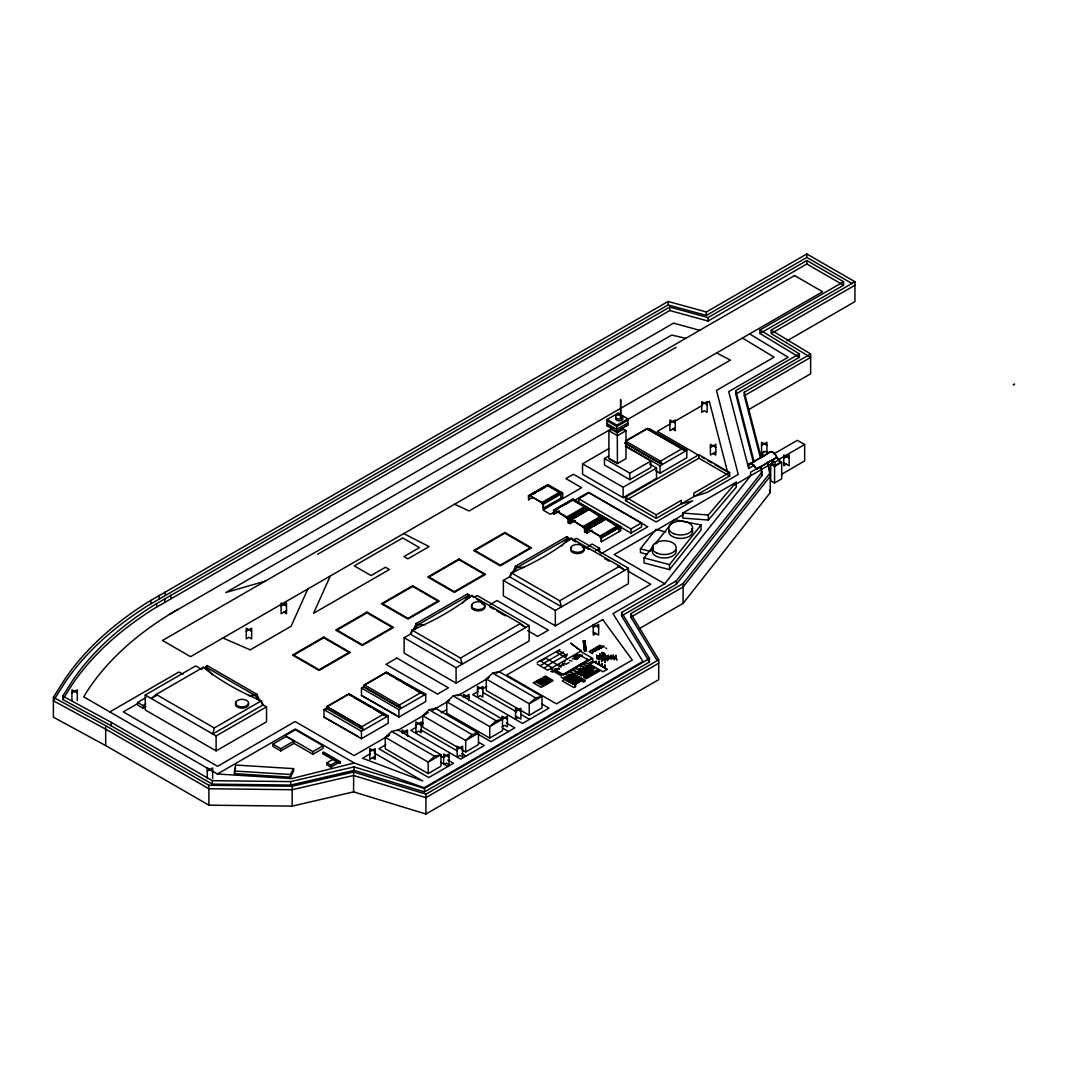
<?xml version="1.0" encoding="UTF-8"?>
<svg xmlns="http://www.w3.org/2000/svg" width="1068" height="1068" viewBox="0 0 1068 1068"><rect width="100%" height="100%" fill="white"/><g stroke="black" fill="none" stroke-linecap="round" stroke-linejoin="round"><path stroke-width="1.5" d="M620.388 417.922L620.641 399.539L620.895 417.922M234.466 771.003L235.587 765.022L293.58 768.64L293.58 771.31L290.456 777.17L234.466 773.673L234.466 771.003L290.456 774.5L293.58 768.64M234.466 773.673L235.587 767.692M599.602 655.338L599.749 655.191M602.512 655.218L603.086 656.793L602.432 653.736M615.622 656.967C614.968 662.467 616.223 651.106 615.729 656.913M261.34 700.822L214.267 727.989L212.746 733.996L263.142 704.893L266.519 706.842L266.519 721.794L216.11 750.884L145.248 709.966L145.248 695.028L195.644 665.925L201.692 669.422L203.254 667.273C220.622 681.264 240.741 692.264 261.34 700.822L263.142 704.893M561.995 673.708L562.983 674.415L588.294 659.704L585.291 662.854M348.795 693.84L388.205 715.84L388.205 723.25L361.438 738.709L323.978 717.082L323.978 709.673L326.261 708.351L326.848 706.509L348.795 693.84L386.936 716.575L373.96 709.085M352.894 696.777L348.622 694.307L327.022 706.776L326.434 708.631L324.258 709.873M386.296 672.186L425.705 694.187L425.705 701.596L398.938 717.055L361.478 695.428L361.478 688.019L363.761 686.697L364.348 684.855L386.296 672.186L424.437 694.921M361.758 688.233L363.934 686.978L364.522 685.122L386.122 672.653L420.311 692.384M360.624 728.363L361.211 726.507L327.022 706.776M398.711 704.867L398.124 706.709L363.934 686.978M659.81 461.002L659.223 462.844L625.047 443.113M616.863 431.485L617.371 430.017L617.371 431.739L607.105 425.852L607.105 419.497L618.092 413.156L627.851 418.803L627.851 425.144L616.863 431.485L616.863 425.144L627.851 418.803M471.856 595.477L473.725 597.546L477.196 595.543L529.154 625.541L529.154 640.947L456.089 683.133L404.131 653.122L404.131 637.716L410.366 634.125L411.968 630.067C433.248 621.309 453.913 609.828 471.856 595.477L520.383 623.498L525.683 627.543L521.344 625.047M411.394 633.271L412.462 630.561L416.774 628.064M571.1 538.192L572.955 540.248L576.426 538.245L628.398 568.243L628.398 583.649L555.333 625.835L503.375 595.837L503.375 580.431L509.596 576.827L511.212 572.768C532.478 564.011 553.144 552.543 571.1 538.192L619.627 566.2L624.913 570.259M510.624 575.972L511.692 573.262L516.004 570.779M462.524 603.14L469.346 595.13L467.384 593.995L416.213 623.538L413.85 628.972L418.175 624.673L469.346 595.13L469.773 596.692M515.443 566.24L513.081 571.687L517.406 567.375L568.577 537.831L569.017 539.393L566.614 536.697L515.443 566.24L517.406 567.375L524.455 567.388M307.851 588.949L291.083 626.275L250.219 649.878L222.918 637.983M330.306 575.986L313.551 613.312L389.366 569.538L385.441 567.268L371.063 575.572L354.296 565.893L402.716 537.952L419.484 547.63L403.971 556.575L407.896 558.844L429.096 546.602L403.744 533.586M601.818 663.255L601.938 664.149M529.221 496.059L529.594 495.445L541.756 502.467L543.358 504.216L543.358 508.328L543.198 504.336L562.662 493.069L547.831 484.498L528.513 495.659L528.673 499.851L528.673 495.952L548.525 484.912L529.221 496.059L528.513 495.659M560.82 498.062L560.82 494.164L559.285 492.441L547.31 485.526L528.673 495.952M547.31 485.526L546.295 485.78M553.584 510.13L554.666 509.917L566.828 516.939L568.43 518.701L568.43 522.799L568.256 518.808L587.734 507.54L572.889 498.97L553.584 510.13L553.584 514.229L559.165 511.198M553.745 514.322L553.745 510.424L554.759 510.184L568.256 518.808M570.646 519.982L589.963 508.835L570.098 519.876L569.938 523.68L569.938 519.569L571.02 519.368L584.783 528.139L604.101 516.992L604.101 519.729M570.098 519.876L571.113 519.622L583.088 526.537L584.623 528.26L602.245 518.087L602.245 520.677M570.739 520.236L588.748 509.449L602.245 518.087M587.333 529.608L606.637 518.461L586.786 529.501L586.626 533.306L586.626 529.207L587.707 528.994L599.869 536.016L601.297 537.885L618.933 527.712L618.933 531.61M586.786 529.501L587.8 529.247L599.775 536.163L617.905 525.603L619.507 525.897L600.096 537.191M599.615 522.826L605.423 519.075L618.933 527.712M770.709 464.34L771.964 463.699L775.061 465.488L779.52 462.911L779.52 459.44L775.061 462.017L771.964 460.228L767.625 462.444L770.268 472.697L683.093 583.502L630.841 613.673L658.716 659.757L658.716 679.635L425.918 814.043L353.601 791.882L292.151 806.126L208.874 805.165L105.679 745.584L53.4 717.215L53.4 697.337L64.454 679.809A425.384 245.587 0 0 1 148.225 601.938L668.114 301.456L706.362 311.963L806.834 253.957L854.947 281.738L854.947 301.617L787.089 340.799M649.464 662L621.576 615.916L676.351 584.303L761.978 475.527L760.55 466.516L761.978 472.056L676.351 580.832L621.576 612.458L649.464 658.542L649.464 662L424.437 791.922L354.069 770.362L290.683 785.06L212.278 784.152L111.286 725.84L62.772 699.513L62.772 696.056L71.956 681.477A417.334 240.941 0 0 1 154.152 605.075L669.783 307.05L708.031 317.57L806.834 260.525L843.573 281.738L843.573 285.209L759.962 333.483L799.398 357.326L735.745 394.079L753.34 462.097M62.772 699.513L71.956 684.948A417.334 240.941 0 0 1 154.152 608.546L669.783 310.521L708.031 321.041L806.834 263.996L843.573 285.209M599.095 649.464L598.641 649.638M601.765 647.742L601.458 647.942M603.727 646.634L603.367 646.888M639.305 628.665L683.093 603.38L770.268 492.575L770.268 472.697M647.408 554.426L640.44 552.57L640.44 548.792L655.899 529.354L665.658 531.944M655.191 543.852L674.469 519.622L701.035 524.975L701.035 530.008L669.516 569.658L644.044 562.916L644.044 557.883L653.162 546.402M651.24 550.087L653.296 547.497M656.393 543.612L658.449 541.022M669.516 569.658L669.516 564.625L701.035 524.975M177.822 609.361L167.476 615.622A399.232 230.501 0 0 0 83.718 696.843L217.391 774.006L295.382 728.99L354.282 762.993L424.156 787.73L642.909 661.426L612.992 613.633L664.683 583.795L750.59 475.741L773.352 462.604M561.768 545.841L568.577 537.831L566.614 536.697M708.324 520.036L708.324 515.003L736.239 482.189L736.239 487.222L708.324 520.036L682.772 518.087L682.772 513.054L736.239 482.189M207.366 665.698L205.069 668.328L205.457 666.792L207.366 665.698L257.001 694.347L259.324 699.647L255.092 695.455L205.457 666.792L212.278 674.696M588.294 659.824L587.266 659.21M573.73 674.696L572.982 675.443L571.967 673.721M576.093 676.057L575.345 676.818L574.344 675.083M578.229 677.286L577.481 678.046L576.466 676.311M580.338 678.514L579.59 679.261L578.576 677.539M582.367 679.675L581.619 680.436L580.618 678.701M573.156 675.043L572.381 675.79L571.34 674.082M575.519 676.418L574.758 677.152L573.716 675.457M577.641 677.646L576.88 678.38L575.839 676.685M579.764 678.861L578.99 679.608L577.948 677.9M581.793 680.036L581.032 680.783L579.977 679.074M391.649 731.446L385.268 737.334L385.268 748.801L428.201 773.592L440.977 766.21L440.977 754.742L398.044 729.951L391.649 731.446L434.596 756.237L440.977 754.742L428.201 762.125L385.268 737.334L389.526 734.864M461.403 749.469L465.688 751.952L478.464 744.57L478.464 733.102L435.53 708.311L429.136 709.806L422.754 715.68L422.754 727.161L457.104 746.999M453.179 695.935L446.784 701.81L446.784 713.277L489.731 738.068L502.507 730.699L502.507 719.218L459.56 694.427L453.179 695.935L496.113 720.726L502.507 719.218L489.731 726.6L446.784 701.81L449.628 700.167M492.682 673.12L486.287 678.994L486.287 690.475L529.234 715.266L542.01 707.884L542.01 696.416L499.076 671.625L492.682 673.12L535.629 697.911L542.01 696.416L529.234 703.785L486.287 678.994L489.131 677.366M434.596 756.237L428.201 762.125L428.201 773.592M428.428 712.409L422.754 715.68L465.688 740.471L478.464 733.102L472.083 734.597L465.688 740.471L465.688 751.952M496.113 720.726L489.731 726.6L489.731 738.068M535.629 697.911L529.234 703.785L529.234 715.266M572.368 675.523L571.58 676.258L570.566 674.535M574.744 676.898L573.943 677.619L572.942 675.897M576.867 678.127L576.066 678.847L575.065 677.125M578.976 679.341L578.188 680.076L577.174 678.34M581.005 680.516L580.218 681.25L579.203 679.515M571.58 676.017L570.766 676.725L569.791 674.976M573.957 677.379L573.142 678.087L572.168 676.351M576.079 678.607L575.265 679.315L574.29 677.566M578.188 679.822L577.374 680.543L576.4 678.794M580.231 680.997L579.403 681.718L578.429 679.969M203.254 667.273L156.182 694.454L151.296 698.525L157.049 695.188M570.886 676.444L570.045 677.139L569.097 675.376M573.262 677.806L572.421 678.5L571.46 676.752M575.385 679.034L574.544 679.729L573.596 677.98M577.494 680.249L576.653 680.957L575.705 679.195M579.524 681.424L578.696 682.132L577.735 680.369M596.398 662.293L596.131 661.012M598.868 661.626L599.175 663.121M599.442 663.268L599.028 662.28M599.201 661.746L599.135 662.681M602.098 663.602L601.952 664.416M601.898 663.949L602.325 664.937M604.755 665.017L605.062 666.512M605.142 665.818L605.075 665.137L605.369 666.619M570.192 676.872L569.324 677.553L568.403 675.777M572.568 678.233L571.7 678.928L570.766 677.152M574.691 679.462L573.823 680.156L572.889 678.38M576.8 680.69L575.932 681.371L575.011 679.595M578.829 681.851L577.975 682.545L577.04 680.77M569.551 677.259L568.67 677.94L567.735 676.164M571.914 678.634L571.033 679.301L570.112 677.526M574.05 679.862L573.156 680.53L572.234 678.754M576.159 681.077L575.278 681.758L574.357 679.982M578.188 682.252L577.307 682.933L576.386 681.144M568.91 677.659L568.002 678.327L567.081 676.538M571.273 679.034L570.365 679.689L569.458 677.913M573.396 680.263L572.488 680.917L571.58 679.141M575.519 681.477L574.611 682.145L573.69 680.356M577.548 682.652L576.64 683.306L575.732 681.531M565.346 677.539L566.28 679.315L568.35 677.993M567.709 678.914L568.643 680.69L570.726 679.368M574.958 681.811L572.889 683.133L571.954 681.357L572.849 680.596M573.983 682.532L574.918 684.308L577 682.986M767.505 453.78L761.23 457.718L744.303 392.236L810.639 353.935L771.203 330.092L854.947 281.738M169.732 614.26L673.548 323.123L699.687 330.319M567.802 678.34L566.667 679.088L565.773 677.299M570.178 679.702L569.03 680.463L568.149 678.661M572.301 680.93L571.166 681.691L570.272 679.889M574.41 682.158L573.276 682.906L572.381 681.117M576.44 683.32L575.305 684.081L574.41 682.292M571.834 681.224L570.779 681.918L569.845 680.142M566.868 678.914L574.304 674.335M569.231 680.289L576.68 675.71M571.353 681.517L578.803 676.938M573.476 682.732L580.912 678.153M575.505 683.907L582.941 679.328M852.117 283.581L806.834 257.428L706.362 315.434L668.114 304.927L148.225 605.409A425.384 245.587 0 0 0 64.454 683.28L53.4 700.808L105.679 729.177L208.874 788.745L292.151 789.719L353.601 775.475L425.918 797.622L658.716 663.228M576.613 673.641L590.244 665.631M71.93 692.945L77.296 689.848L77.296 700.555M317.61 554.305L676.111 347.327M281.124 606.117L286.504 603.019L286.504 613.726L283.821 612.178M759.962 333.483L759.962 330.012L843.573 281.738M246.267 631.281L251.634 628.184L251.634 638.891L248.951 637.342L246.267 638.891L246.267 628.184L251.634 631.281M109.817 711.902L178.93 671.999L182.962 674.322M286.504 610.629L281.124 613.726L281.124 603.019L286.504 606.117M772.645 332.722L854.947 285.209M145.822 706.562L142.978 708.191L137.598 705.094L137.598 702.424L146.116 697.497M612.004 428.455L469.079 510.985L454.581 504.229M627.877 419.297L730.392 360.116L716.601 352.961M613.165 428.228L608.894 430.698L608.894 458.639L617.438 463.579L625.981 458.639L625.981 430.698L621.709 428.228M627.851 420.165L616.863 426.506L607.105 420.859M138.893 702.877L123.314 711.875L217.578 766.303L295.115 721.541L354.069 755.583L388.632 735.625M627.851 423.021L616.863 429.363L607.105 423.729M137.598 702.424L142.978 705.521L145.822 703.892M617.371 431.739L621.669 429.269L621.669 427.534M617.291 432.714L623.205 429.296L625.981 430.698L617.438 435.637L608.894 430.698L611.764 429.51L617.291 432.714L617.438 463.579M649.531 463.939L656.54 467.984L656.54 478.371L623.125 497.661L582.541 474.219L582.541 463.832L608.987 448.56M533.373 493.977L536.083 492.401M538.806 490.839L545.574 486.928M627.076 440.43L647.235 428.789L679.996 447.706M647.916 429.91L649.064 429.243M528.513 499.757L532.745 497.501M625.461 446.371L650.866 461.029L650.866 467.517L629.84 479.652L604.448 464.981L604.448 458.506L608.653 456.076M669.903 423.102L675.27 420.004L675.27 430.711L672.586 429.162M701.756 404.705L707.136 401.608L707.136 412.315L704.439 410.766L701.756 412.315L701.756 401.608L707.136 404.705M670.344 423.876L657.341 431.392L698.899 455.382M674.669 421.379L702.117 405.533M706.442 403.036L709.339 401.368L727.548 471.923L714.652 464.473M541.663 502.614L559.806 492.054L561.408 492.335L541.983 503.642L541.663 502.614L529.688 495.699M735.745 394.079L735.745 390.608L799.398 353.855L759.962 330.012M675.27 427.601L669.903 430.711L669.903 420.004L675.27 423.102M543.198 508.234L562.662 497.181L562.662 493.069M760.122 456.757L744.303 395.707L810.639 357.406M553.745 510.424L573.596 499.383L554.292 510.531M554.385 510.798L558.444 508.448M565.226 504.537L567.936 502.961M553.197 512.68L550.394 514.295L542.944 509.997L581.593 487.689L565.88 478.611L573.409 474.259L656.059 521.972L692.665 500.812L681.264 503.882L681.264 500.385L656.206 514.856L625.501 497.114L625.501 500.612L656.206 518.34L729.618 475.968L729.618 472.47L698.899 454.741L625.501 497.114M574.224 500.545L588.241 492.441L647.769 526.764L600.884 553.865M578.709 502.894L578.709 498.796L589.256 492.708L641.508 522.879L641.508 526.978L630.961 533.066L572.702 499.504M553.584 514.229L559.098 511.051M604.448 458.506L629.84 473.164L650.866 461.029M748.628 409.618L810.639 373.813L810.639 353.935M683.24 448.974L647.395 428.321L625.447 440.991L660.438 461.189L682.385 448.52L685.536 451.07L675.457 445.236M257.001 694.347L255.092 695.455L248.484 695.588M566.734 517.086L584.864 506.526L586.466 506.819L567.161 517.967M567.055 518.114L584.677 507.941L585.891 508.635L585.891 511.238M625.461 445.823L660.037 465.781L686.817 450.322L686.817 457.731L660.037 473.191L655.712 470.694M582.541 463.832L623.125 487.262L656.54 467.984M569.938 519.569L589.256 508.421L604.101 516.992M568.256 522.706L570.979 521.144M568.43 522.799L571.18 521.211M569.938 523.68L575.465 520.49M710.407 447.425L715.774 444.328L715.774 455.035L713.09 453.486M145.248 695.028L216.11 735.945L266.519 706.842M625.501 500.612L698.899 458.225L729.618 475.968M583.088 526.537L601.231 515.977L602.833 516.258L583.422 527.565M715.774 451.924L710.407 455.035L710.407 444.328L715.774 447.425M586.626 529.207L605.93 518.047L620.775 526.617L620.775 530.729L601.297 541.783L601.297 537.885M467.09 599.014L469.973 597.359M566.334 541.716L570.646 539.233M587.427 529.875L591.485 527.525M594.195 525.963L596.905 524.388M584.623 528.26L584.623 532.158L587.547 530.649M586.626 533.306L592.139 530.115M600.203 537.044L601.471 537.778L620.775 526.617M761.564 445.329L766.931 442.232L766.931 452.939M587.974 546.496L592.179 544.066L599.589 548.351L599.589 552.463M490.359 604.421L497.074 600.536L548.391 630.173L537.658 636.368L527.672 630.614M207.272 771.083L212.639 767.985L212.639 778.692M764.247 451.39L761.564 452.939L761.564 442.232L766.931 445.329M578.709 498.796L630.961 528.967L641.508 522.879M761.07 457.291L761.07 453.927L765.529 451.35L768.987 452.925A6.248 3.605 60 0 1 772.898 452.472A6.248 3.605 60 0 1 776.796 457.438L756.224 469.306A6.248 3.605 60 0 0 752.326 464.34A6.248 3.605 60 0 0 748.428 464.794L768.68 452.752A6.622 3.818 60 0 1 772.858 452.218A6.622 3.818 60 0 1 777.037 457.585M729.618 472.47L693.893 493.096L693.893 496.58L707.069 492.481L738.242 474.459L716.495 390.407L774.086 357.166L742.46 338.035M595.383 550.781L599.589 548.351M748.428 464.794L759.882 458.185M752.793 462.591L748.695 464.954L748.695 468.425L754.168 465.261M773.873 453.887L797.355 440.323L804.645 444.528L804.645 460.935L781.91 474.072M293.98 743.355L280.791 750.964L272.927 746.425L272.927 744.116L286.117 736.506L293.98 741.045L293.98 743.355L312.924 754.288L323.03 748.441L323.03 745.771L295.329 729.778L285.223 735.625L312.924 751.618L323.03 745.771M323.978 717.082L358.447 736.64M361.478 695.428L395.948 714.999M759.121 467.343L750.59 472.27L750.59 475.741L734.797 484.872M756.224 469.306L776.796 457.438M777.637 460.121L804.645 444.528M683.093 514.763L614.153 554.612L664.683 583.795M783.765 458.159L789.145 455.048L789.145 465.755L783.765 462.658M272.927 744.116L280.791 748.655L293.98 741.045M770.522 464.126L774.567 466.462L781.683 462.351L781.683 478.864L774.567 482.976L770.709 480.747L770.709 464.233M786.448 464.206L783.765 465.755L783.765 455.048L789.145 458.159M411.968 630.067L460.495 658.075L520.383 623.498M511.212 572.768L559.739 600.79L619.627 566.2M404.131 637.716L456.089 667.727L529.154 625.541M503.375 580.431L555.333 610.429L628.398 568.243M326.848 706.509L361.825 726.707L383.772 714.038M364.348 684.855L399.325 705.054L421.273 692.384M384.64 714.492L383.492 715.16L382.811 714.038M322.683 752.566L323.551 752.059L340.425 761.804L339.557 763.406L322.683 753.661L322.683 752.566L340.425 762.899M323.978 709.673L361.438 731.3L388.205 715.84M361.478 688.019L398.938 709.646L425.705 694.187M326.848 762.846L333.336 759.094L337.341 761.417L337.341 763.38L330.853 767.118L326.848 764.808L326.848 762.846L330.853 765.155L337.341 761.417M340.425 761.804L339.557 763.406M432.687 709.953L435.53 708.311M496.233 673.267L499.076 671.625M397.283 730.645L426.079 714.011M433.288 709.86L449.121 700.701M457.771 695.722L488.009 678.26M498.089 672.439L650.746 584.303L627.957 571.14M369.808 751.698L375.175 748.601L375.175 759.308L372.492 757.759M415.906 725.092L421.273 721.981L421.273 732.688L418.589 731.139L415.906 732.688L415.906 721.981L421.273 725.092M477.503 689.528L482.869 686.417L482.869 697.124L480.186 695.575L477.503 697.124L477.503 686.417L482.869 689.528M370.342 753.728L362.533 758.227L422.781 781.002L374.361 753.047M385.788 744.81L378.9 748.788L428.749 777.557L453.446 763.3L447.746 760.015M416.24 727.228L410.82 730.352L460.668 759.134L484.258 745.517L478.557 742.22M420.432 724.812L423.222 723.196M441.124 712.863L446.517 709.753M478.29 691.41L472.67 694.654L522.506 723.423L549.019 708.124L541.89 704.012M482.482 688.98L486.648 686.577M593.274 627.477L598.654 624.38L598.654 635.086L593.274 631.989M537.191 662.44L540.475 660.545M375.175 756.211L369.808 759.308L369.808 748.601L375.175 751.698M540.795 661.252L546.028 658.235L558.123 665.217M559.565 651.093L556.975 652.588L559.979 654.324L562.569 652.842L560.566 651.68M543.479 663.855L540.194 665.751L537.191 664.016M595.971 633.538L593.274 635.086L593.274 624.38L598.654 627.477M657.034 660.438L630.841 617.144L683.093 586.973L770.268 476.168L767.625 462.444M547.203 666.192L543.919 668.087L540.915 666.352M567.055 655.565L564.465 657.06L567.468 658.796M564.291 661.786L565.079 661.332M558.484 667.166L560.847 665.805L559.085 664.79M554.345 671.038L552.436 672.132L550.674 671.118M555.146 670.571L558.484 668.648L559.512 669.236L555.146 669.169M560.847 667.286L561.848 665.231L563.957 664.016L562.195 663.001M569.177 662.467L566.053 664.269L564.291 663.255M571.861 660.918L569.297 660.371M574.918 659.156L572.381 658.596M577.174 657.848L582.314 654.884M578.829 665.444L580.685 664.376M584.276 662.307L585.985 661.319M562.969 675.136L591.819 658.489L580.271 665.938M565.853 674.268L577.387 667.607M569.351 674.455L562.903 678.18L561.101 677.139M572.862 672.426L571.941 672.96L570.152 671.919M575.785 670.744L574.838 671.291L573.035 670.25M580.618 667.954L577.868 669.543L576.066 668.501M583.382 666.352L582.474 666.873L580.685 665.845M586.078 664.803L585.09 665.364L583.302 664.336M564.919 677.793L572.608 673.347M575.385 672.733L589.069 664.83M574.998 673.467L589.349 665.057M565.893 679.542L573.583 675.096M576.4 673.321L590.137 665.377M581.606 670.557L584.343 668.969M567.282 679.168L574.971 674.722M566.227 680.463L567.495 680.463L566.868 680.823M577.374 674.028L591.058 666.125M575.559 675.523L574.304 675.523M578.469 674.669L592.153 666.766M515.537 711.488L520.917 708.391L520.917 719.098L515.537 715.987M568.256 680.903L577.094 675.951M577.04 676.378L576.4 676.738L577.668 676.738M568.336 681.678L569.591 681.678L568.964 682.038M593.514 667.54L580.151 675.497M570.379 682.132L578.068 677.699M571.527 681.611L579.216 677.165M581.059 676.151L594.742 668.261M579.136 677.579L578.509 677.953L579.764 677.953M570.432 682.893L571.687 682.893L571.06 683.253M443.687 757.078L449.067 753.968L449.067 764.688L446.384 763.126L443.687 764.688L443.687 753.968L449.067 757.078M457.211 749.269L462.577 746.172L462.577 756.878L459.894 755.33L457.211 756.878L457.211 746.172L462.577 749.269M583.836 676.191L593.421 670.664M572.501 683.36L581.246 678.34M581.232 678.794L580.605 679.155L581.873 679.155M583.515 677.566L597.199 669.663M572.528 684.107L573.796 684.107L573.169 684.468M584.757 678.22L598.44 670.317M574.531 684.535L582.22 680.089M502.04 726.881L504.723 725.332L507.407 726.881L507.407 716.174L502.04 719.285L502.04 716.174L507.407 719.285M518.22 717.536L515.537 719.098L515.537 708.391L520.917 711.488M574.517 685.242L575.772 685.242L563.65 678.981L563.65 680.169L562.302 680.943L573.783 687.578L575.772 686.43M583.448 680.076L582.821 680.436L584.089 680.436L584.089 681.624M585.958 678.874L599.642 670.971M62.772 696.056L111.286 722.369L212.278 780.681L290.683 781.589L354.069 766.891L424.437 788.451L649.464 658.542M53.4 697.337L105.679 725.706L208.874 785.287L292.151 786.248L353.601 772.004L425.918 794.165L658.716 659.757M582.42 671.158L585.171 669.596M538.552 680.129L533.226 682.852L541.142 687.378L553.077 680.49L545.214 675.937M767.625 465.808L771.964 463.592M1013.665 384.614L1014.6 384.173L1013.252 384.894M581.059 650.839L570.739 643.377M624.753 426.346L627.851 425.144M580.992 651.066L570.886 643.163M265.291 581.112L225.829 592.526L671.745 335.072L685.83 338.316M354.282 762.993L291.644 778.585L217.391 774.006M540.168 660.812L559.952 649.531M543.892 663.148L563.677 651.867M547.657 665.284L567.442 654.003M565.68 674.001L563.023 674.415L554.345 669.289L558.484 668.648M563.023 674.415L565.973 673.828M425.211 624.687L418.175 624.673L416.213 623.538M596.224 647.462L601.404 647.795M682.772 513.054L708.324 515.003M598.387 646.22L603.327 646.687M593.674 648.943L598.614 649.411M590.737 650.639L595.423 651.253M640.44 548.792L650.212 551.382M644.044 557.883L669.516 564.625M607.105 425.852L610.976 427.026M602.566 646.527L600.016 645.286L589.042 651.614L592.566 653.643L592.566 652.468L603.834 645.953L603.834 647.141M579.63 654.697L580.685 655.271L576.974 659.29L575.625 658.903L576.68 659.477L580.685 655.271L579.63 654.817M776.423 457.651L779.52 459.44M778.986 460.802L781.683 462.351M761.07 453.927L764.167 455.716M701.756 457.037L704.626 458.693M707.497 460.348L711.795 462.818M686.817 450.322L649.357 428.695L648.076 429.443L672.573 443.58M607.105 419.497L616.863 425.144M620.441 427.694L623.205 429.296M624.86 442.846L662.32 464.473L660.438 461.189M609.361 458.546L617.758 463.392M547.63 485.032L559.806 492.054M571.367 500.251L572.381 499.998L584.356 506.913L584.677 507.941M541.983 503.642L543.198 504.336M584.623 532.158L584.783 528.139M601.297 541.783L601.471 537.778M572.955 540.248L575.839 541.917M578.722 543.585L581.619 545.254M584.503 546.923L588.828 549.419M604.715 558.591L609.04 561.087M617.704 566.08L623.472 569.418M509.596 576.827L561.568 606.824L559.739 600.79M605.716 647.875L606.651 648.77M594.128 661.933L607.118 669.422M579.63 654.978L588.294 659.984M577.174 656.393L575.412 655.378L577.094 654.417L578.843 655.432L576.573 656.74L574.811 655.725M476.608 599.215L480.934 601.711M489.598 606.717L493.923 609.214M496.807 610.883L505.471 615.876M585.985 662.774L587.787 663.815L592.78 660.932L592.78 658.409L580.551 651.346L547.684 670.223L544.68 668.488M574.811 657.18L576.573 658.208M573.156 656.673L574.918 657.701M563.29 653.429L566.294 655.178L563.704 656.66L560.7 654.924M562.195 664.47L563.957 665.484M573.957 674.215L585.438 680.85L583.448 681.985L571.967 675.363L572.608 673.815L584.089 680.436M574.037 675.83L579.777 679.141M542.144 662.026L552.89 668.234M551.475 669.289L561.528 675.096M552.436 670.651L561.101 675.657M543.879 676.698L551.755 681.25M542.838 677.299L550.714 681.851M541.302 678.193L549.179 682.746M540.261 678.794L548.111 683.333M539.02 679.515L546.896 684.054M537.978 680.116L545.855 684.668M536.43 681.01L544.306 685.549M535.388 681.611L543.265 686.15M410.366 634.125L462.324 664.122L460.495 658.075M482.549 692.238L516.725 711.969M520.997 714.439L529.541 719.365M469.012 697.524L463.646 694.427L463.646 697.457L469.012 694.427L469.012 700.568M506.272 722.943L514.816 727.869L490.96 741.646L475.3 732.595M502.801 728.229L508.501 731.513M389.86 674.963L392.73 676.631M395.614 678.287L399.939 680.783M402.823 682.452L407.148 684.948M410.032 686.604L412.902 688.273M415.786 689.941L420.111 692.424M429.136 709.806L472.083 734.597M363.761 686.697L401.221 708.324L399.325 705.054M420.512 729.698L457.531 751.071M461.803 753.541L466.075 756.01M353.788 697.444L371.41 707.47M407.469 733.062L402.089 729.951L402.089 732.995L407.469 729.951L407.469 736.106M440.617 755.904L443.474 757.546M440.91 762.325L448.026 766.437M326.261 708.351L363.721 729.978L361.825 726.707M256.614 698.846L260.899 701.316L262.701 705.401M156.182 694.454L214.267 727.989M77.296 692.945L71.93 689.848L71.93 700.555M212.639 771.083L207.272 767.985L207.272 778.692M809.224 356.552L771.203 333.55L771.203 330.092M749.629 333.897L788.171 357.273L728.696 391.609L748.695 468.425M602.339 653.936L601.992 652.334L602.472 655.405M467.384 593.995L468.972 595.784M600.283 655.084C599.976 660.785 599.508 649.571 600.189 655.338M681.411 448.533L682.092 449.641M386.122 672.653L386.803 673.774M575.078 681.905L575.972 683.694M573.035 680.73L573.943 682.519M570.926 679.515L571.834 681.304M568.803 678.287L569.698 680.076M566.427 676.912L567.335 678.701M769.521 489.651L770.268 492.575M735.745 390.608L754.168 461.79M806.834 253.957L806.834 257.428M806.834 260.525L806.834 263.996M799.398 353.855L799.398 357.326M775.061 462.017L775.061 465.488M774.567 466.462L774.567 482.976M771.964 460.228L771.964 463.699M761.978 472.056L761.978 475.527M744.303 392.236L744.303 395.707M708.031 317.57L708.031 321.041M706.362 311.963L706.362 315.434M698.899 454.741L698.899 458.225M683.093 583.502L683.093 603.38M676.351 580.832L676.351 584.303M669.783 307.05L669.783 310.521M668.114 301.456L668.114 304.927M660.037 465.781L660.037 473.191M656.206 514.856L656.206 518.34M630.961 528.967L630.961 533.066M630.841 613.673L630.841 617.144M629.84 473.164L629.84 479.652M623.125 487.262L623.125 497.661M621.576 612.458L621.576 615.916M618.092 413.156L618.092 414.517M602.085 661.239L601.791 659.49L601.511 661.239M599.535 659.85L599.308 658.102L598.948 659.85M597.599 658.822L597.319 657.074L597.025 658.822M587.734 507.54L587.734 510.277M575.131 685.603L575.131 686.791M555.333 610.429L555.333 625.835M456.089 667.727L456.089 683.133M425.918 794.165L425.918 814.043M424.437 788.451L424.437 791.922M398.938 709.646L398.938 717.055M361.438 731.3L361.438 738.709M354.069 766.891L354.069 770.362M353.601 772.004L353.601 791.882M330.853 765.155L330.853 767.118M312.924 751.618L312.924 754.288M292.151 786.248L292.151 806.126M290.683 781.589L290.683 785.06M290.456 774.5L290.456 777.17M280.791 748.655L280.791 750.964M216.11 735.945L216.11 750.884M212.278 780.681L212.278 784.152M208.874 785.287L208.874 805.165M170.853 595.103L170.853 598.574M165.166 591.832L165.166 595.303M164.846 598.614L164.846 602.072M159.079 595.37L159.079 598.841M156.636 603.567L156.636 607.038M150.828 600.363L150.828 603.834M142.978 705.521L142.978 708.191M111.286 722.369L111.286 725.84M105.679 725.706L105.679 745.584M691.637 528.74A11.948 6.902 0 0 1 682.532 538.339A11.948 6.902 0 0 1 668.822 530.783M676.017 550.047A11.948 6.902 0 0 1 662.921 557.963A11.948 6.902 0 0 1 653.069 548.605M748.121 464.62A6.622 3.818 60 0 1 752.299 464.086A6.622 3.818 60 0 1 756.478 469.453M582.247 546.909A6.795 3.925 0 0 1 582.647 552.196A6.795 3.925 0 0 1 573.543 552.89A6.795 3.925 0 0 1 571.567 547.71M621.95 417.334A3.605 2.083 0 0 1 619.894 420.752A3.605 2.083 0 0 1 615.809 418.015M248.403 703.385A6.595 3.805 0 0 1 242.903 708.137A6.595 3.805 0 0 1 235.454 704.373M235.681 703.385A6.595 3.805 0 0 1 236.335 702.464M481.601 603.58A6.795 3.925 0 0 1 481.601 610.362A6.795 3.925 0 0 1 471.415 606.971M471.642 605.957A6.795 3.925 0 0 1 472.323 605.009M583.302 640.693L584.556 651.24L583.302 640.693M584.823 640.693L586.185 651.173L584.917 640.573M596.665 655.311L597.239 656.94L596.745 655.245M598.561 656.193L599.135 657.808L598.641 656.112M600.002 657.327L600.576 658.956L600.082 657.247M601.604 656.299L602.178 657.915L601.631 656.259M601.952 658.315L602.512 659.944L601.978 658.275M603.674 652.681L604.248 654.297L603.7 652.641M602.766 657.487L603.327 659.103L602.793 657.447M603.874 658.916L604.448 660.545L603.874 658.916M604.341 656.433L604.915 658.048L604.341 656.433M604.915 654.177L605.476 655.792L604.982 654.097M605.342 655.218L605.916 656.847L605.369 655.178M605.342 657.594L605.916 659.223L605.342 657.594M604.728 660.892L605.302 662.52L604.808 660.812M607.238 656.473L607.812 658.102L607.265 656.433M607.024 659.223L607.599 660.838L607.051 659.183M608.226 655.271L608.8 656.9L608.226 655.271M608.026 657.755L608.6 659.383L608.026 657.755M609.588 656.7L610.148 658.329L609.654 656.62M611.029 655.325L611.59 656.953L611.096 655.245M610.963 657.875L611.537 659.503L611.003 657.835M612.445 656.753L613.019 658.369L612.445 656.753M613.219 655.205L613.793 656.833L613.299 655.125M613.833 657.981L614.407 659.61L613.833 657.981M616.209 658.248L616.77 659.864L616.209 658.248M794.539 275.557L162.483 640.466L190.558 656.673L822.614 291.751L794.539 275.557M323.711 637.075L292.485 655.098L319.092 670.45L350.304 652.428L323.711 637.075M366.965 612.097L335.739 630.12L362.346 645.486L393.558 627.45L366.965 612.097M412.635 585.731L381.409 603.754L408.016 619.12L439.228 601.084L412.635 585.731M458.933 559.005L427.721 577.027L454.314 592.38L485.539 574.357L458.933 559.005M504.884 532.478L473.658 550.501L500.265 565.853L531.477 547.831L504.884 532.478M323.711 637.796L293.753 655.098L319.092 669.729L349.049 652.428L323.711 637.796M366.965 612.832L337.007 630.12L362.346 644.752L392.303 627.45L366.965 612.832M412.635 586.466L382.678 603.754L408.016 618.385L437.973 601.084L412.635 586.466M458.933 559.725L428.976 577.027L454.314 591.659L484.271 574.357L458.933 559.725M504.884 533.199L474.926 550.501L500.265 565.132L530.222 547.831L504.884 533.199M396.896 658.075L386.002 664.363L437.52 694.107L448.426 687.819L396.896 658.075M602.752 619.547L506.592 675.069L556.441 703.839L632.269 660.051L602.752 619.547M594.302 661.826L590.03 664.296L603.019 671.799L607.291 669.329L594.302 661.826M657.154 553.211A11.948 6.902 0 0 0 676.084 548.391A11.948 6.902 0 0 0 659.383 541.329A11.948 6.902 0 0 0 657.154 553.211M673.641 533.64A11.948 6.902 0 0 0 692.585 528.82A11.948 6.902 0 0 0 675.884 521.758A11.948 6.902 0 0 0 673.641 533.64M574.05 551.782A6.795 3.925 0 0 0 584.236 548.391A6.795 3.925 0 0 0 574.05 544.987A6.795 3.925 0 0 0 574.05 551.782M617.197 418.643A3.605 2.083 0 0 0 622.818 417.067A3.605 2.083 0 0 0 617.651 415.038A3.605 2.083 0 0 0 617.197 418.643M238.751 706.415A6.595 3.805 0 0 0 248.63 703.118A6.595 3.805 0 0 0 238.751 699.82A6.595 3.805 0 0 0 238.751 706.415M474.806 609.08A6.795 3.925 0 0 0 485.005 605.676A6.795 3.925 0 0 0 474.806 602.285A6.795 3.925 0 0 0 474.806 609.08"/></g></svg>
